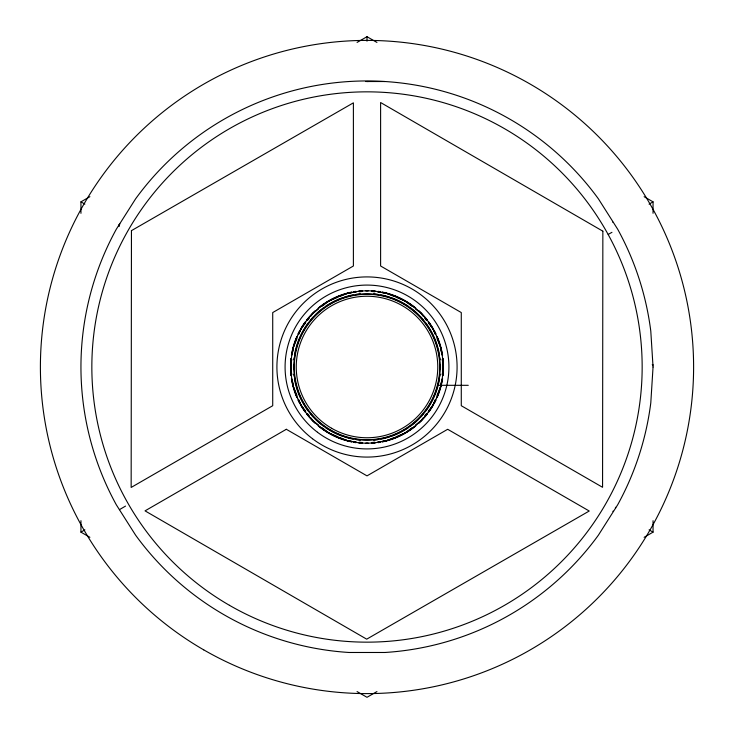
<?xml version="1.0" encoding="UTF-8"?>
<svg xmlns="http://www.w3.org/2000/svg" width="734" height="734" viewBox="0 0 734 734"><rect width="100%" height="100%" fill="white"/><g stroke="black" fill="none" stroke-linecap="round" stroke-linejoin="round"><path stroke-width="1.1" d="M291.793 359.431C289.921 368.413 291.27 377.652 293.352 386.469M292.783 351.852L293.389 347.274L297.004 338.548M441.217 382.148L440.611 386.726L436.996 395.452M442.207 374.569C444.079 365.587 442.73 356.348 440.648 347.531M118.981 225.026L119.22 226.155M293.352 347.531C291.27 356.348 289.921 365.587 291.793 374.569M440.648 386.469C442.73 377.652 444.079 368.413 442.207 359.431M293.618 346.732C296.857 334.832 303.142 323.914 311.445 314.831A76.208 76.208 0 0 1 315.225 311.088M440.382 387.268C437.143 399.168 430.858 410.086 422.555 419.169A76.208 76.208 0 0 1 418.775 422.912M119.009 225.696L119.816 223.907M298.701 334.456L301.004 328.896L305.739 322.721M435.299 399.544L432.996 405.104L428.261 411.279M118.991 225.008L119.064 225.907M307.83 320.006L309.216 318.189M310.601 316.382L313.115 313.115L318.446 309.023M423.399 417.618L420.885 420.885L415.554 424.977M424.784 415.811L426.17 413.994M311.445 314.831L318.428 308.28A76.208 76.208 0 0 1 325.272 303.234M408.728 430.766A76.208 76.208 0 0 0 415.572 425.72L422.555 419.169M321.987 306.298L328.896 301.004L338.172 297.16M412.013 427.702L405.104 432.996L395.828 436.84M318.428 308.28C333.264 296.105 352.623 289.811 371.789 290.939A76.208 76.208 0 0 1 374.964 291.214M359.036 442.786A76.208 76.208 0 0 0 362.211 443.061C381.377 444.189 400.736 437.895 415.572 425.72M89.887 537.306L80.951 532.15L84.878 529.856M119.422 509.662L125.532 506.093M80.951 213.319L80.951 201.85L89.887 196.684M357.063 42.434L367 36.7L376.937 42.434M649.085 204.135L653.049 201.85L644.113 196.694M376.937 691.566L367 697.3L357.063 691.566M644.113 537.316L653.049 532.15L653.049 520.718M608.22 234.394L611.963 232.329M340.209 296.316L347.274 293.389L351.742 292.802M393.791 437.684L386.726 440.611L382.258 441.198M368.239 81.52L365.761 81.52M353.916 292.517L356.082 292.233M359.339 291.802L362.596 291.37M365.862 290.939L368.138 290.939M368.138 443.061L365.862 443.061M371.404 442.63L374.661 442.198M377.918 441.767L380.084 441.483M367.321 81.52L384.965 81.52M438.326 385.313L468.264 385.313M612.862 511.259L613.532 511.323M371.789 290.939C394.149 292.371 415.462 304.087 428.656 322.208A76.208 76.208 0 0 1 433.262 329.364M362.211 443.061C339.851 441.629 318.538 429.913 305.344 411.792A76.208 76.208 0 0 1 300.738 404.636M371.404 291.37L374.661 291.802M377.918 292.233L380.084 292.517M382.258 292.802L386.726 293.389L393.791 296.316M351.742 441.198L347.274 440.611L340.209 437.684M353.916 441.483L356.082 441.767M359.339 442.198L362.596 442.63M612.697 222.108L612.798 222.118M395.828 297.16L405.104 301.004L412.013 306.298M338.172 436.84L328.896 432.996L321.987 427.702M80.951 201.85L84.887 204.098M649.085 529.865L653.049 532.15M652.306 364.468L652.93 365.174M652.416 364.523L652.911 364.853M415.554 309.023L420.885 313.115L423.399 316.382M318.446 424.977L313.115 420.885L310.601 417.618M424.784 318.189L426.17 320.006M428.261 322.721L432.996 328.896L435.299 334.456M305.739 411.279L301.004 405.104L298.701 399.544M307.83 413.994L309.216 415.811M428.656 322.208L433.785 330.291A76.208 76.208 0 0 1 435.73 334.071M298.27 399.929A76.208 76.208 0 0 0 300.215 403.709L305.344 411.792M615.386 507.286L615.725 507.864M433.785 330.291L437.859 338.943L440.382 346.732M300.215 403.709L296.141 395.057L293.618 387.268M436.996 338.548L440.611 347.274L441.217 351.852M297.004 395.452L293.389 386.726L292.783 382.148M653.049 201.85L653.049 213.282M367 36.7L367 41.177M80.951 520.681L80.951 532.15M440.455 364.954A73.483 73.483 0 0 1 440.455 369.046M440.134 374.175A73.483 73.483 0 0 1 439.905 376.212M439.455 379.258A73.483 73.483 0 0 1 438.18 385.277M437.914 386.267A73.483 73.483 0 0 1 425.225 411.838M423.949 413.444A73.483 73.483 0 0 1 420.573 417.307M419.866 418.05A73.483 73.483 0 0 1 410.609 426.151M408.939 427.344A73.483 73.483 0 0 1 390.681 436.565M389.708 436.886A73.483 73.483 0 0 1 380.772 439.18M377.735 439.694A73.483 73.483 0 0 1 373.661 440.18M360.339 440.18A73.483 73.483 0 0 1 356.265 439.694M353.228 439.18A73.483 73.483 0 0 1 344.292 436.886M343.319 436.565A73.483 73.483 0 0 1 325.061 427.344M323.391 426.151A73.483 73.483 0 0 1 314.134 418.05M313.427 417.307A73.483 73.483 0 0 1 310.051 413.444M308.775 411.838A73.483 73.483 0 0 1 296.086 386.267M295.82 385.277A73.483 73.483 0 0 1 294.545 379.258M294.095 376.212A73.483 73.483 0 0 1 293.866 374.175M293.545 369.046A73.483 73.483 0 0 1 293.545 364.954M293.866 359.825A73.483 73.483 0 0 1 294.095 357.788M294.545 354.742A73.483 73.483 0 0 1 295.82 348.723M296.086 347.733A73.483 73.483 0 0 1 308.775 322.162M310.051 320.556A73.483 73.483 0 0 1 313.427 316.693M314.134 315.95A73.483 73.483 0 0 1 323.391 307.849M325.061 306.656A73.483 73.483 0 0 1 343.319 297.435M344.292 297.114A73.483 73.483 0 0 1 353.228 294.82M356.265 294.306A73.483 73.483 0 0 1 360.339 293.82M373.661 293.82A73.483 73.483 0 0 1 377.735 294.306M380.772 294.82A73.483 73.483 0 0 1 389.708 297.114M390.681 297.435A73.483 73.483 0 0 1 408.939 306.656M410.609 307.849A73.483 73.483 0 0 1 419.866 315.95M420.573 316.693A73.483 73.483 0 0 1 423.949 320.556M425.225 322.162A73.483 73.483 0 0 1 437.914 347.733M438.18 348.723A73.483 73.483 0 0 1 439.455 354.742M439.905 357.788A73.483 73.483 0 0 1 440.134 359.825M443.143 370.193A76.208 76.208 0 0 1 442.73 375.496M442.308 378.652A76.208 76.208 0 0 1 441.308 383.882M440.813 385.956A76.208 76.208 0 0 1 436.62 397.993M435.73 399.929A76.208 76.208 0 0 1 433.785 403.709M433.262 404.636A76.208 76.208 0 0 1 428.656 411.792M427.381 413.499A76.208 76.208 0 0 1 424.683 416.793M407.838 431.344A76.208 76.208 0 0 1 382.322 441.648M380.24 442.051A76.208 76.208 0 0 1 378.138 442.391M374.964 442.786A76.208 76.208 0 0 1 371.789 443.061M355.862 442.391A76.208 76.208 0 0 1 353.76 442.051M351.678 441.648A76.208 76.208 0 0 1 326.162 431.344M325.272 430.766A76.208 76.208 0 0 1 318.428 425.72M315.225 422.912A76.208 76.208 0 0 1 311.445 419.169M309.317 416.793A76.208 76.208 0 0 1 306.619 413.499M297.38 397.993A76.208 76.208 0 0 1 293.187 385.956M292.692 383.882A76.208 76.208 0 0 1 291.692 378.652M291.27 375.496A76.208 76.208 0 0 1 290.857 370.193M290.857 363.807A76.208 76.208 0 0 1 291.27 358.504M291.692 355.348A76.208 76.208 0 0 1 292.692 350.118M293.187 348.044A76.208 76.208 0 0 1 297.38 336.007M298.27 334.071A76.208 76.208 0 0 1 300.215 330.291M300.738 329.364A76.208 76.208 0 0 1 305.344 322.208M306.619 320.501A76.208 76.208 0 0 1 309.317 317.207M326.162 302.656A76.208 76.208 0 0 1 351.678 292.352M353.76 291.948A76.208 76.208 0 0 1 355.862 291.609M359.036 291.214A76.208 76.208 0 0 1 362.211 290.939M378.138 291.609A76.208 76.208 0 0 1 380.24 291.948M382.322 292.352A76.208 76.208 0 0 1 407.838 302.656M408.728 303.234A76.208 76.208 0 0 1 415.572 308.28M418.775 311.088A76.208 76.208 0 0 1 422.555 314.831M424.683 317.207A76.208 76.208 0 0 1 427.381 320.501M436.62 336.007A76.208 76.208 0 0 1 440.813 348.044M441.308 350.118A76.208 76.208 0 0 1 442.308 355.348M442.73 358.504A76.208 76.208 0 0 1 443.143 363.807M443.409 370.202A76.483 76.483 0 0 1 443.006 375.524M442.584 378.698A76.483 76.483 0 0 1 441.574 383.946M441.079 386.02A76.483 76.483 0 0 1 437.299 397.122M435.968 400.048A76.483 76.483 0 0 1 434.023 403.847M433.5 404.773A76.483 76.483 0 0 1 428.876 411.957M427.592 413.664A76.483 76.483 0 0 1 418.958 423.114M415.747 425.931A76.483 76.483 0 0 1 408.875 430.996M407.976 431.574A76.483 76.483 0 0 1 382.377 441.914M380.285 442.318A76.483 76.483 0 0 1 378.175 442.657M374.991 443.061A76.483 76.483 0 0 1 371.799 443.327M362.201 443.327A76.483 76.483 0 0 1 359.009 443.061M355.825 442.657A76.483 76.483 0 0 1 353.715 442.318M351.623 441.914A76.483 76.483 0 0 1 326.024 431.574M325.125 430.996A76.483 76.483 0 0 1 318.253 425.931M315.042 423.114A76.483 76.483 0 0 1 306.408 413.664M305.124 411.957A76.483 76.483 0 0 1 300.5 404.773M299.977 403.847A76.483 76.483 0 0 1 298.032 400.048M296.701 397.122A76.483 76.483 0 0 1 292.921 386.02M292.426 383.946A76.483 76.483 0 0 1 291.416 378.698M290.994 375.524A76.483 76.483 0 0 1 290.591 370.202M290.591 363.798A76.483 76.483 0 0 1 290.994 358.476M291.416 355.302A76.483 76.483 0 0 1 292.426 350.054M292.921 347.98A76.483 76.483 0 0 1 296.701 336.878M298.032 333.952A76.483 76.483 0 0 1 299.977 330.153M300.5 329.227A76.483 76.483 0 0 1 305.124 322.043M306.408 320.336A76.483 76.483 0 0 1 315.042 310.886M318.253 308.069A76.483 76.483 0 0 1 325.125 303.004M326.024 302.426A76.483 76.483 0 0 1 351.623 292.086M353.715 291.682A76.483 76.483 0 0 1 355.825 291.343M359.009 290.939A76.483 76.483 0 0 1 362.201 290.673M371.799 290.673A76.483 76.483 0 0 1 374.991 290.939M378.175 291.343A76.483 76.483 0 0 1 380.285 291.682M382.377 292.086A76.483 76.483 0 0 1 407.976 302.426M408.875 303.004A76.483 76.483 0 0 1 415.747 308.069M418.958 310.886A76.483 76.483 0 0 1 427.592 320.336M428.876 322.043A76.483 76.483 0 0 1 433.5 329.227M434.023 330.153A76.483 76.483 0 0 1 435.968 333.952M437.299 336.878A76.483 76.483 0 0 1 441.079 347.98M441.574 350.054A76.483 76.483 0 0 1 442.584 355.302M443.006 358.476A76.483 76.483 0 0 1 443.409 363.798M131.45 230.65L131.157 487.449L272.718 405.719L272.718 312.565L353.393 265.992L353.393 102.843L131.45 230.65M602.853 231.182L602.568 487.293L461.282 405.719L461.282 312.565L380.607 265.992L380.607 102.531L602.853 231.182M653.049 367L650.792 402.856A286.049 286.049 0 0 1 617.67 504.809L598.421 535.132A286.049 286.049 0 0 1 384.965 652.48L349.035 652.48A286.049 286.049 0 0 1 135.579 535.132L116.33 504.809A286.049 286.049 0 0 1 116.33 229.192L135.579 198.868A286.049 286.049 0 0 1 598.421 198.868L617.67 229.192A286.049 286.049 0 0 1 650.792 331.144L653.049 367M286.324 429.289L145.038 510.864L366.697 639.167L589.228 511.02L447.676 429.289L367 475.871L286.324 429.289M331.621 428.28A70.767 70.767 0 0 0 437.767 367A70.767 70.767 0 0 0 331.621 305.72A70.767 70.767 0 0 0 331.621 428.28M330.428 430.344A73.143 73.143 0 0 0 440.143 367A73.143 73.143 0 0 0 330.428 303.656A73.143 73.143 0 0 0 330.428 430.344M330.639 429.977A72.721 72.721 0 0 0 439.721 367A72.721 72.721 0 0 0 330.639 304.023A72.721 72.721 0 0 0 330.639 429.977M229.421 605.293A275.158 275.158 0 0 0 642.158 367A275.158 275.158 0 0 0 229.421 128.707A275.158 275.158 0 0 0 229.421 605.293M312.537 438.758A90.089 90.089 0 0 0 456.374 378.294A90.089 90.089 0 0 0 332.089 283.948A90.089 90.089 0 0 0 312.537 438.758M317.473 432.253A81.924 81.924 0 0 0 448.272 377.267A81.924 81.924 0 0 0 335.254 291.481A81.924 81.924 0 0 0 317.473 432.253M203.703 649.847A326.602 326.602 0 0 0 693.602 367A326.602 326.602 0 0 0 203.703 84.153A326.602 326.602 0 0 0 203.703 649.847"/></g></svg>
